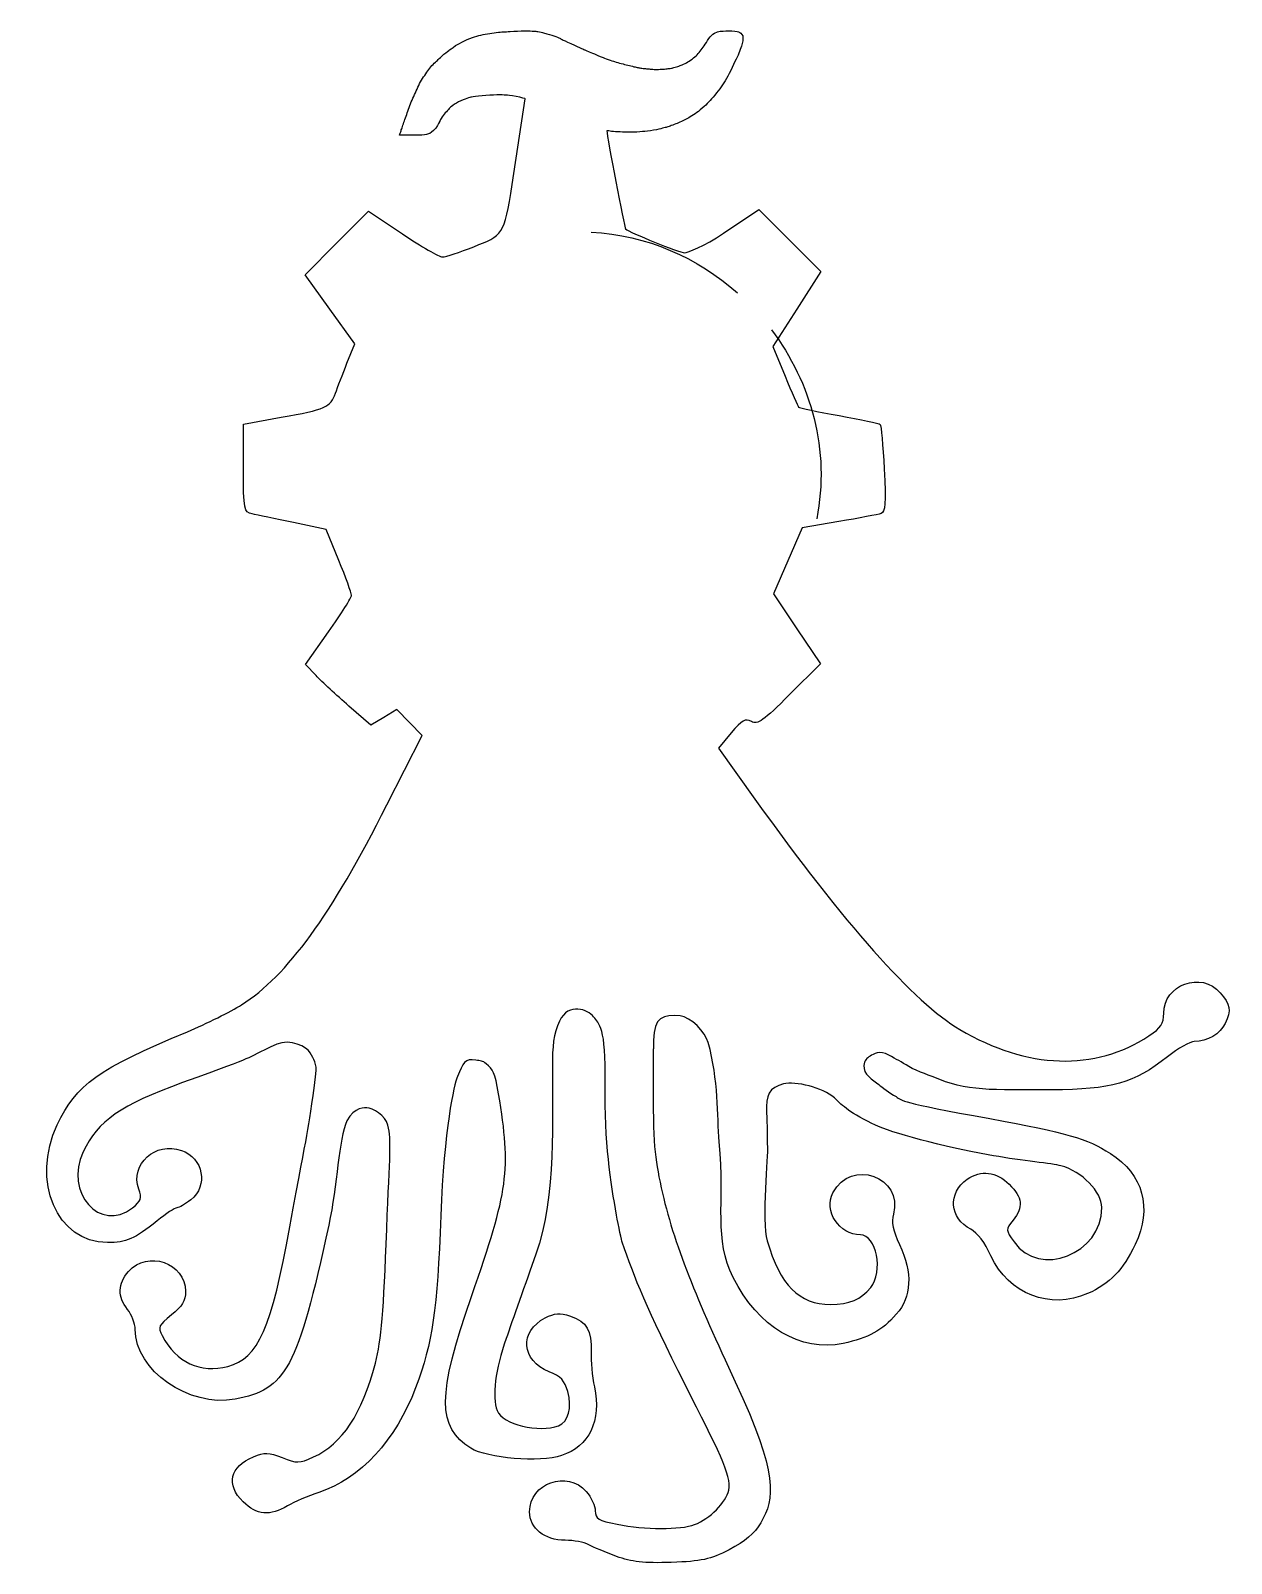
# Model space of a CAD drawing. Extents: x 2.9 to 78.8, y 0.4 to 97.3.
import ezdxf

# ---------------------------------------------------------------- set-up
doc = ezdxf.new("R2010")
doc.units = 0
doc.layers.add('Layer_1', color=7, linetype='CONTINUOUS')

msp = doc.modelspace()

# ---------------------------------------------------------------- linework, layer by layer
at = {"layer": 'Layer_1', "color": 7}
for p, q in [((33.305933, 87.592014), (34.140964, 93.00224)), ((22.220378, 83.894155), (24.220722, 85.904943)), ((24.220722, 85.904943), (26.373862, 84.457174)), ((46.672796, 84.503809), (48.894732, 85.997834)), ((48.894732, 85.997834), (50.85601, 84.036556)), ((20.220035, 81.883367), (22.220378, 83.894155)), ((50.85601, 84.036556), (52.817288, 82.075278)), ((21.787961, 79.696822), (20.220035, 81.883367)), ((52.817288, 82.075278), (51.299807, 79.709158)), ((23.355887, 77.510277), (21.787961, 79.696822)), ((51.299807, 79.709158), (49.782329, 77.343038)), ((22.868383, 76.288249), (23.355887, 77.510277)), ((49.782329, 77.343038), (50.556919, 75.4716)), ((16.325467, 72.442241), (18.708422, 72.867075)), ((16.325467, 69.665092), (16.325467, 72.442241)), ((21.552897, 65.778805), (19.489095, 66.20623)), ((53.963934, 66.273007), (51.642081, 65.872014)), ((22.349436, 63.823558), (21.552897, 65.778805)), ((51.642081, 65.872014), (50.732634, 63.78935)), ((50.732634, 63.78935), (49.823189, 61.706688)), ((49.823189, 61.706688), (51.310142, 59.495276)), ((20.248211, 57.238563), (21.708035, 59.309029)), ((51.310142, 59.495276), (52.797086, 57.283865)), ((20.9142, 56.536507), (20.248211, 57.238563)), ((52.797086, 57.283865), (50.847247, 55.334023)), ((24.38513, 53.392909), (22.98266, 54.613681)), ((26.017563, 54.401809), (25.201346, 53.897359)), ((26.813771, 53.580333), (26.017563, 54.401809)), ((25.201346, 53.897359), (24.38513, 53.392909)), ((27.609979, 52.758852), (26.813771, 53.580333)), ((25.389206, 48.358119), (27.609979, 52.758852)), ((47.157217, 52.920122), (46.348915, 51.957344)), ((46.348915, 51.957344), (48.657377, 48.725422)), ((39.902048, 0.847577), (39.902043, 0.84721))]:
    msp.add_line(p, q, dxfattribs=at)
for points in [[(29.349988, 96.103582), (29.581577, 96.241423), (30.044009, 96.68498), (31.202715, 97.001611)], [(31.202715, 97.001611), (31.562472, 97.099917), (31.934441, 97.14623), (32.306562, 97.194329)], [(32.306562, 97.194329), (32.678686, 97.242428), (32.852278, 97.237396), (33.174192, 97.261351)], [(33.174192, 97.261351), (33.506224, 97.286046), (33.840214, 97.297272), (34.043058, 97.300312)], [(34.043058, 97.300312), (34.228645, 97.30257), (34.430149, 97.298336), (34.574926, 97.286652)], [(34.574926, 97.286652), (34.69673, 97.273839), (34.772563, 97.277254), (34.859273, 97.263905)], [(34.859273, 97.263905), (34.945357, 97.250641), (35.119643, 97.228165), (35.222124, 97.203464)], [(35.222124, 97.203464), (35.324604, 97.17877), (35.397798, 97.135217), (35.506273, 97.109321)], [(35.506273, 97.109321), (35.940176, 97.005731), (36.294763, 96.849383), (36.345532, 96.824003)], [(45.449905, 96.358562), (45.625154, 96.616202), (45.843771, 97.032855), (46.093705, 97.160191)], [(46.093705, 97.160191), (46.343641, 97.287527), (46.585209, 97.28328), (46.811063, 97.299603)], [(46.811063, 97.299603), (47.001235, 97.313348), (47.389105, 97.295568), (47.522342, 97.266454)], [(47.522342, 97.266454), (47.660179, 97.236338), (47.739839, 97.180274), (47.836153, 97.080416)], [(47.836153, 97.080416), (47.923625, 96.989723), (47.916603, 96.706307), (47.853058, 96.506432)], [(28.634196, 95.484675), (28.742778, 95.606471), (29.256592, 96.047993), (29.349988, 96.103582)], [(36.345532, 96.824003), (36.396303, 96.798631), (36.384797, 96.782829), (37.021973, 96.492939)], [(37.021973, 96.492939), (37.659149, 96.203052), (37.854269, 96.117688), (37.905481, 96.093527)], [(37.905481, 96.093527), (37.918294, 96.087487), (38.432249, 95.869061), (38.504653, 95.848739)], [(44.937957, 95.726175), (45.128584, 95.8923), (45.282033, 96.111764), (45.449905, 96.358562)], [(47.853058, 96.506432), (47.790789, 96.310564), (47.694771, 95.953545), (47.531734, 95.646936)], [(28.097678, 94.94298), (28.261894, 95.160207), (28.525611, 95.362879), (28.634196, 95.484675)], [(38.504653, 95.848739), (38.57706, 95.828419), (38.882636, 95.659624), (38.997622, 95.629124)], [(38.997622, 95.629124), (39.112605, 95.598625), (39.634166, 95.396748), (39.774704, 95.360164)], [(39.774704, 95.360164), (39.915245, 95.323577), (40.059895, 95.271746), (40.208968, 95.23317)], [(40.208968, 95.23317), (40.35804, 95.194593), (40.485071, 95.164866), (40.625649, 95.128392)], [(40.625649, 95.128392), (40.766227, 95.09192), (40.880665, 95.066342), (40.995727, 95.036068)], [(40.995727, 95.036068), (41.110792, 95.005794), (41.200019, 94.99728), (41.272542, 94.977298)], [(41.272542, 94.977298), (41.345064, 94.957317), (41.41411, 94.957853), (41.50314, 94.941219)], [(43.378126, 94.941634), (43.442712, 94.951258), (43.467209, 94.961305), (43.614967, 95.004967)], [(43.614967, 95.004967), (43.741168, 95.04226), (43.8048, 95.047947), (43.92945, 95.102258)], [(43.92945, 95.102258), (44.044246, 95.152276), (44.04741, 95.140589), (44.249927, 95.241272)], [(44.249927, 95.241272), (44.452444, 95.341955), (44.726595, 95.541977), (44.937957, 95.726175)], [(47.531734, 95.646936), (47.364639, 95.332698), (47.08424, 94.657504), (46.855276, 94.289393)], [(27.140709, 93.272219), (27.295199, 93.581684), (27.401732, 93.902164), (27.581251, 94.181945)], [(27.581251, 94.181945), (27.760771, 94.461729), (27.93346, 94.725757), (28.097678, 94.94298)], [(41.50314, 94.941219), (41.633357, 94.919714), (41.715727, 94.919629), (41.809024, 94.903475)], [(41.809024, 94.903475), (41.901559, 94.894387), (42.014323, 94.883014), (42.12798, 94.876466)], [(42.12798, 94.876466), (42.2418, 94.86989), (42.335896, 94.860859), (42.456461, 94.863851)], [(42.456461, 94.863851), (42.577027, 94.866842), (42.743905, 94.878667), (42.857778, 94.881179)], [(42.857778, 94.881179), (42.971649, 94.883719), (43.086678, 94.895798), (43.179173, 94.91105)], [(43.179173, 94.91105), (43.279531, 94.927616), (43.318594, 94.932781), (43.378126, 94.941634)], [(46.855276, 94.289393), (46.619645, 93.91056), (46.448907, 93.617921), (46.119003, 93.233543)], [(26.930544, 92.804599), (27.000516, 92.959635), (27.063464, 93.117485), (27.140709, 93.272219)], [(30.721122, 93.111033), (30.780011, 93.118964), (30.440447, 93.050999), (30.063189, 92.883935)], [(32.133786, 93.24177), (31.536928, 93.215044), (30.66566, 93.103552), (30.721122, 93.111033)], [(32.99727, 93.229183), (33.05278, 93.219362), (32.730643, 93.268491), (32.133786, 93.24177)], [(33.56244, 93.155069), (33.246052, 93.214767), (32.94176, 93.238996), (32.99727, 93.229183)], [(34.140964, 93.00224), (34.197965, 92.997075), (33.87883, 93.095373), (33.56244, 93.155069)], [(46.119003, 93.233543), (45.808894, 92.872231), (45.658868, 92.697239), (45.325524, 92.407307)], [(26.608208, 91.900983), (26.660598, 92.039763), (26.70074, 92.194776), (26.762426, 92.344495)], [(26.762426, 92.344495), (26.824113, 92.494217), (26.860573, 92.649561), (26.930544, 92.804599)], [(29.079817, 92.113364), (28.887364, 91.904028), (28.73066, 91.593155), (28.706341, 91.54271)], [(29.375532, 92.439562), (29.45826, 92.518841), (29.27227, 92.322699), (29.079817, 92.113364)], [(30.063189, 92.883935), (29.685928, 92.716873), (29.335185, 92.4009), (29.375532, 92.439562)], [(45.325524, 92.407307), (44.989067, 92.114668), (44.730766, 91.964322), (44.468096, 91.810949)], [(26.26709, 90.922869), (26.285522, 90.995092), (26.318167, 91.067033), (26.34893, 91.167067)], [(26.34893, 91.167067), (26.379693, 91.267098), (26.427282, 91.396776), (26.469364, 91.518995)], [(26.469364, 91.518995), (26.511447, 91.641212), (26.555818, 91.762203), (26.608208, 91.900983)], [(28.706341, 91.54271), (28.664987, 91.456937), (28.540608, 91.190311), (28.341213, 91.00418)], [(42.986331, 91.187113), (42.888769, 91.166172), (42.754426, 91.12168), (42.583439, 91.084509)], [(43.225971, 91.255383), (43.091735, 91.198484), (43.065553, 91.204117), (42.986331, 91.187113)], [(43.903849, 91.522393), (43.719507, 91.433028), (43.376881, 91.319348), (43.225971, 91.255383)], [(44.468096, 91.810949), (44.161134, 91.631712), (44.060705, 91.598435), (43.903849, 91.522393)], [(26.195468, 90.698857), (26.186203, 90.698595), (26.19434, 90.723016), (26.208168, 90.759617)], [(26.289712, 90.704502), (26.255832, 90.701962), (26.226914, 90.700748), (26.195468, 90.698857)], [(26.208168, 90.759617), (26.221052, 90.793732), (26.248658, 90.850645), (26.26709, 90.922869)], [(26.38686, 90.7093), (26.353433, 90.708453), (26.321138, 90.706054), (26.289712, 90.704502)], [(26.445875, 90.710711), (26.425036, 90.710468), (26.405366, 90.710146), (26.38686, 90.7093)], [(26.511918, 90.710733), (26.488728, 90.710985), (26.466716, 90.710954), (26.445875, 90.710711)], [(26.585036, 90.70904), (26.559478, 90.709887), (26.535109, 90.710451), (26.511918, 90.710733)], [(26.659073, 90.707065), (26.63531, 90.707629), (26.610593, 90.708193), (26.585036, 90.70904)], [(26.727388, 90.706218), (26.705645, 90.706317), (26.682837, 90.7065), (26.659073, 90.707065)], [(26.789294, 90.706334), (26.769801, 90.706173), (26.749129, 90.706119), (26.727388, 90.706218)], [(26.84411, 90.70718), (26.827094, 90.706898), (26.808786, 90.706616), (26.789294, 90.706334)], [(26.929731, 90.709438), (26.900397, 90.708309), (26.871062, 90.708027), (26.84411, 90.70718)], [(26.978781, 90.711131), (26.962056, 90.710849), (26.944963, 90.710002), (26.929731, 90.709438)], [(27.396216, 90.7056), (27.1122, 90.716804), (27.037323, 90.71226), (26.978781, 90.711131)], [(27.965651, 90.761516), (27.88928, 90.735806), (27.680232, 90.694412), (27.396216, 90.7056)], [(28.341213, 91.00418), (28.141817, 90.818048), (28.01893, 90.779463), (27.965651, 90.761516)], [(39.414653, 90.973118), (39.316829, 90.991096), (39.281907, 90.98785), (39.295982, 90.985536)], [(39.295982, 90.985536), (39.300102, 90.64429), (40.396626, 84.859925), (40.481766, 84.774782)], [(39.849137, 90.915912), (39.669108, 90.928245), (39.504524, 90.956588), (39.414653, 90.973118)], [(40.462807, 90.900446), (40.233789, 90.90547), (40.019949, 90.904228), (39.849137, 90.915912)], [(41.199119, 90.902986), (40.954144, 90.89006), (40.689998, 90.895338), (40.462807, 90.900446)], [(41.866569, 90.96157), (41.638852, 90.935746), (41.444091, 90.9159), (41.199119, 90.902986)], [(42.583439, 91.084509), (42.406906, 91.046129), (42.08605, 90.986448), (41.866569, 90.96157)], [(30.883823, 83.653933), (32.707591, 84.384036), (32.80182, 84.325823), (33.305933, 87.592014)], [(26.373862, 84.457174), (27.558088, 83.660904), (28.695035, 83.009408), (28.900414, 83.009408)], [(38.299695, 84.581363), (41.820298, 84.397431), (45.041778, 82.950748), (47.543579, 80.735293)], [(40.481766, 84.774782), (40.698112, 84.558436), (43.884082, 83.274367), (44.204523, 83.274367)], [(44.204523, 83.274367), (44.381589, 83.274367), (45.450735, 83.682093), (46.672796, 84.503809)], [(28.900414, 83.009408), (29.105789, 83.009408), (29.998326, 83.299445), (30.883823, 83.653933)], [(49.704636, 78.396458), (52.216104, 75.061579), (53.420162, 70.758325), (52.558326, 66.455774)], [(22.13813, 74.388947), (22.271641, 74.761447), (22.600254, 75.616134), (22.868383, 76.288249)], [(50.556919, 75.4716), (50.982945, 74.44231), (51.368379, 73.559852), (51.413438, 73.510582)], [(18.708422, 72.867075), (21.526745, 73.36953), (21.819278, 73.499335), (22.13813, 74.388947)], [(51.413438, 73.510582), (51.458501, 73.461314), (52.612547, 73.220341), (53.977989, 72.97509)], [(53.977989, 72.97509), (55.343436, 72.729839), (56.510817, 72.47898), (56.572173, 72.417622)], [(56.572173, 72.417622), (56.633528, 72.356267), (56.748003, 71.087791), (56.826551, 69.59879)], [(16.875379, 66.7608), (16.344823, 66.883468), (16.325467, 66.985694), (16.325467, 69.665092)], [(56.826551, 69.59879), (56.942406, 67.402652), (56.904842, 66.870979), (56.627581, 66.782757)], [(19.489095, 66.20623), (18.354004, 66.441316), (17.177831, 66.690871), (16.875379, 66.7608)], [(56.627581, 66.782757), (56.439596, 66.722942), (55.240956, 66.493555), (53.963934, 66.273007)], [(23.156917, 61.623906), (23.150905, 61.758332), (22.787533, 62.748173), (22.349436, 63.823558)], [(21.708035, 59.309029), (22.510939, 60.447791), (23.162935, 61.489484), (23.156917, 61.623906)], [(22.98266, 54.613681), (22.211301, 55.285105), (21.280495, 56.150376), (20.9142, 56.536507)], [(50.847247, 55.334023), (49.185088, 53.671864), (48.828655, 53.420971), (48.431461, 53.633541)], [(48.431461, 53.633541), (48.042308, 53.841812), (47.832315, 53.724241), (47.157217, 52.920122)], [(48.657377, 48.725422), (54.288998, 40.840989), (58.712729, 35.866099), (61.610333, 34.158658)], [(16.203263, 35.722225), (19.106605, 37.57434), (21.855469, 41.35559), (25.389206, 48.358119)], [(74.494015, 35.189328), (74.494015, 37.003554), (76.880031, 37.868669), (78.06957, 36.485747)], [(38.459351, 34.95514), (38.10471, 35.411516), (36.88043, 35.914549), (36.300746, 34.695648)], [(78.06957, 36.485747), (78.71819, 35.73168), (78.770971, 35.397153), (78.377556, 34.533697)], [(12.781583, 34.023028), (13.991392, 34.528829), (15.531149, 35.293465), (16.203263, 35.722225)], [(39.185593, 30.706583), (39.23893, 34.379096), (38.813991, 34.498767), (38.459351, 34.95514)], [(43.9219, 35.021025), (42.864165, 35.12372), (42.264519, 34.960618), (42.248241, 33.478621)], [(45.703944, 33.341148), (45.520904, 34.00674), (44.60091, 34.9551), (43.9219, 35.021025)], [(73.561445, 33.762836), (74.329948, 34.271406), (74.494015, 34.522369), (74.494015, 35.189328)], [(4.557341, 28.140323), (5.774242, 30.703603), (7.085731, 31.641693), (12.781583, 34.023028)], [(36.300746, 34.695648), (35.898551, 33.849955), (35.859057, 33.120726), (35.852264, 31.806409)], [(42.248241, 33.478621), (42.232605, 32.056114), (42.208171, 34.170805), (42.213194, 31.244756)], [(61.610333, 34.158658), (65.870272, 31.648444), (70.152088, 31.506627), (73.561445, 33.762836)], [(78.377556, 34.533697), (78.088484, 33.899256), (77.226693, 33.395422), (76.43057, 33.395422)], [(18.435983, 33.227426), (15.941315, 32.091273), (17.696505, 32.690222), (12.477698, 30.801091)], [(20.548324, 32.684848), (20.363306, 33.072145), (19.250442, 33.598359), (18.435983, 33.227426)], [(46.405092, 27.057958), (46.256747, 28.747383), (46.365691, 30.934831), (45.703944, 33.341148)], [(76.43057, 33.395422), (76.164096, 33.395422), (75.399621, 32.963481), (74.731742, 32.43555)], [(20.906355, 31.355282), (20.990605, 32.018905), (20.746544, 32.269914), (20.548324, 32.684848)], [(31.016846, 32.225676), (30.313554, 32.351482), (30.213444, 32.01899), (29.854237, 31.195395)], [(31.667283, 31.992436), (31.441588, 32.203391), (31.314283, 32.172468), (31.016846, 32.225676)], [(32.452762, 30.095569), (32.225626, 31.482694), (32.076867, 31.609607), (31.667283, 31.992436)], [(55.941524, 32.480892), (55.728805, 32.360177), (55.57774, 32.187381), (55.543597, 31.883927)], [(57.114883, 32.547025), (56.549234, 32.872656), (56.138956, 32.592931), (55.941524, 32.480892)], [(58.383887, 31.821598), (57.881763, 32.117505), (57.602416, 32.266364), (57.114883, 32.547025)], [(74.731742, 32.43555), (72.604799, 30.754302), (71.21175, 30.357395), (67.406249, 30.348381)], [(19.256172, 21.690695), (20.473619, 28.478769), (20.362304, 27.069857), (20.906355, 31.355282)], [(29.854237, 31.195395), (29.637014, 30.697341), (28.994845, 27.879055), (28.794589, 22.39679)], [(35.852264, 31.806409), (35.8366, 28.77261), (36.105417, 23.617503), (34.809944, 19.952731)], [(42.213194, 31.244756), (42.220899, 26.780867), (42.305024, 26.140535), (42.735918, 24.14466)], [(55.543597, 31.883927), (55.483351, 31.348478), (56.109633, 30.960019), (56.481193, 30.674862)], [(59.964743, 31.150189), (59.964743, 31.150189), (58.908939, 31.512178), (58.383887, 31.821598)], [(67.406249, 30.348381), (63.670445, 30.339548), (61.961062, 30.236096), (59.964743, 31.150189)], [(12.477698, 30.801091), (8.541203, 29.37614), (7.13191, 28.395423), (6.200653, 26.432946)], [(30.740234, 17.289725), (33.08225, 24.034269), (33.252461, 25.211765), (32.452762, 30.095569)], [(39.903784, 22.431684), (39.546759, 24.455102), (39.132256, 27.034071), (39.185593, 30.706583)], [(50.468657, 30.718217), (49.558169, 30.501368), (49.320837, 30.010124), (49.393602, 28.895891)], [(53.676223, 29.836958), (52.936662, 30.512383), (51.212448, 30.895365), (50.468657, 30.718217)], [(56.481193, 30.674862), (56.686848, 30.517032), (57.151501, 30.171259), (57.574138, 29.916607)], [(24.117275, 29.2041), (24.117275, 29.2041), (23.282426, 29.29438), (22.864091, 28.383499)], [(25.452663, 28.121137), (25.320974, 28.70825), (24.474336, 29.215146), (24.117275, 29.2041)], [(56.040319, 28.220383), (54.510615, 28.965354), (54.078787, 29.469304), (53.676223, 29.836958)], [(57.574138, 29.916607), (58.022267, 29.646593), (57.66825, 29.590536), (63.495767, 28.526151)], [(7.721867, 20.68595), (4.529557, 20.68595), (2.87204, 24.59041), (4.557341, 28.140323)], [(22.864091, 28.383499), (22.333759, 27.228753), (22.271135, 24.339817), (21.715217, 21.785776)], [(25.381063, 21.541372), (25.573678, 26.454982), (25.694433, 27.04324), (25.452663, 28.121137)], [(49.393602, 28.895891), (49.440711, 28.174539), (49.399529, 27.199055), (49.448122, 26.73259)], [(63.740171, 26.182762), (59.395425, 26.971378), (56.998198, 27.753895), (56.040319, 28.220383)], [(63.495767, 28.526151), (68.388603, 27.632483), (69.631286, 27.274439), (71.122043, 26.328826)], [(6.200653, 26.432946), (4.977421, 23.855176), (7.249508, 21.26923), (9.312112, 22.891675)], [(9.702102, 24.072597), (9.155392, 25.640889), (10.75583, 27.093447), (12.399266, 26.520539)], [(12.399266, 26.520539), (13.787351, 26.036649), (14.120889, 24.279325), (12.993029, 23.392151)], [(47.279839, 18.47926), (46.046077, 20.945409), (46.760311, 23.012466), (46.405092, 27.057958)], [(49.448122, 26.73259), (49.489165, 26.338489), (49.067672, 22.060215), (49.433333, 20.793491)], [(68.002508, 25.544251), (67.472935, 25.686155), (65.53754, 25.856521), (63.740171, 26.182762)], [(71.122043, 26.328826), (73.20556, 25.007224), (73.783881, 22.883443), (72.69182, 20.564123)], [(53.586645, 23.842911), (54.718935, 26.032518), (58.051254, 24.846747), (57.412388, 22.481564)], [(62.068287, 24.694355), (62.937461, 25.303148), (63.924149, 25.183655), (64.736593, 24.371211)], [(70.583532, 22.898279), (70.583532, 23.895551), (69.319561, 25.191326), (68.002508, 25.544251)], [(62.301608, 21.527334), (60.952558, 22.224956), (60.834304, 23.830044), (62.068287, 24.694355)], [(64.736593, 24.371211), (65.571246, 23.536558), (65.634006, 22.940133), (64.975305, 22.102728)], [(9.312112, 22.891675), (9.858163, 23.321198), (9.90967, 23.477165), (9.702102, 24.072597)], [(12.993029, 23.392151), (12.638843, 23.11355), (12.244918, 22.885602), (12.117641, 22.885602)], [(42.735918, 24.14466), (43.493018, 20.637783), (45.054602, 16.93796), (47.409238, 11.887715)], [(55.323336, 21.175137), (53.978435, 21.175137), (52.991261, 22.691563), (53.586645, 23.842911)], [(12.117641, 22.885602), (11.990363, 22.885602), (11.427786, 22.515202), (10.86747, 22.062489)], [(28.794589, 22.39679), (28.573662, 16.348669), (28.293004, 14.425514), (27.206229, 11.512924)], [(40.258128, 20.721206), (40.258128, 20.721206), (40.02015, 21.77219), (39.903784, 22.431684)], [(57.412388, 22.481564), (57.274607, 21.971487), (57.375651, 21.460464), (57.791514, 20.564123)], [(65.036406, 20.726043), (66.639039, 18.421473), (70.583532, 19.966123), (70.583532, 22.898279)], [(10.86747, 22.062489), (9.438357, 20.907825), (8.931336, 20.68595), (7.721867, 20.68595)], [(15.341234, 12.863188), (17.267699, 13.38194), (18.104318, 15.268365), (19.256172, 21.690695)], [(21.715217, 21.785776), (19.74529, 12.735369), (19.016726, 11.380336), (15.800535, 10.785242)], [(24.664483, 13.068053), (25.053282, 14.561658), (25.174965, 16.283826), (25.381063, 21.541372)], [(63.576584, 19.852633), (63.197421, 20.680834), (62.716181, 21.312947), (62.301608, 21.527334)], [(64.975305, 22.102728), (64.502112, 21.501158), (64.502434, 21.493893), (65.036406, 20.726043)], [(44.235424, 11.717732), (41.812828, 16.51544), (41.039121, 18.475524), (40.258128, 20.721206)], [(49.433333, 20.793491), (50.23794, 18.006095), (51.459477, 16.778454), (53.430108, 16.776746)], [(55.974866, 17.843163), (56.790573, 18.850168), (56.33595, 21.175137), (55.323336, 21.175137)], [(57.791514, 20.564123), (58.633123, 18.750135), (58.566598, 17.268843), (57.593761, 16.160839)], [(72.69182, 20.564123), (71.939158, 18.96562), (71.083418, 18.083387), (69.685989, 17.465239)], [(9.061267, 18.861931), (10.247189, 20.240646), (12.659382, 19.402677), (12.659382, 17.61198)], [(34.809944, 19.952731), (34.168453, 18.13802), (33.32145, 15.737316), (32.927719, 14.61782)], [(69.685989, 17.465239), (67.308888, 16.413735), (64.680792, 17.440714), (63.576584, 19.852633)], [(8.993296, 16.46436), (8.352677, 17.278777), (8.374939, 18.06403), (9.061267, 18.861931)], [(54.226333, 14.312794), (51.545236, 13.737794), (48.840209, 15.360262), (47.279839, 18.47926)], [(12.659382, 17.61198), (12.659382, 16.998294), (12.462, 16.664524), (11.771482, 16.110572)], [(53.430108, 16.776746), (54.623739, 16.7759), (55.360192, 17.084335), (55.974866, 17.843163)], [(30.691449, 7.69028), (28.558117, 9.008738), (28.568416, 11.035319), (30.740234, 17.289725)], [(9.482109, 15.201523), (9.482109, 15.554301), (9.262143, 16.122581), (8.993296, 16.46436)], [(11.771482, 16.110572), (10.953192, 15.454118), (10.907683, 15.35166), (11.191009, 14.803734)], [(35.642358, 12.523336), (33.881054, 13.228073), (33.746155, 15.070431), (35.393483, 15.922296)], [(35.393483, 15.922296), (36.013475, 16.242909), (36.306331, 16.26383), (36.994595, 16.036684)], [(36.994595, 16.036684), (38.027139, 15.695912), (38.354042, 15.130335), (38.299232, 13.779507)], [(57.593761, 16.160839), (56.668365, 15.106874), (55.859742, 14.663088), (54.226333, 14.312794)], [(15.800535, 10.785242), (12.877877, 10.244476), (9.482109, 12.617965), (9.482109, 15.201523)], [(11.191009, 14.803734), (12.062038, 13.119248), (13.607888, 12.396449), (15.341234, 12.863188)], [(32.927719, 14.61782), (32.247513, 12.683836), (32.030608, 10.933183), (32.363658, 10.065265)], [(38.299232, 13.779507), (38.27609, 13.209305), (38.368718, 12.213992), (38.505059, 11.567731)], [(20.749243, 7.132468), (22.567578, 7.952408), (23.8317, 9.868866), (24.664483, 13.068053)], [(36.828061, 11.262931), (36.634132, 11.96527), (36.390907, 12.223813), (35.642358, 12.523336)], [(46.998444, 5.044165), (47.204091, 5.980465), (46.307338, 7.614504), (44.235424, 11.717732)], [(47.409238, 11.887715), (50.149142, 6.011143), (49.916241, 4.506418), (49.022082, 2.972428)], [(27.206229, 11.512924), (25.973537, 8.209259), (23.691569, 5.738685), (21.09138, 4.892611)], [(36.243268, 9.109999), (36.857392, 9.345683), (37.10537, 10.258587), (36.828061, 11.262931)], [(38.505059, 11.567731), (38.957829, 9.421601), (38.181887, 7.802351), (36.422426, 7.221678)], [(32.363658, 10.065265), (32.695405, 9.200734), (35.000585, 8.633156), (36.243268, 9.109999)], [(16.306668, 4.291958), (15.206685, 5.391947), (15.461332, 6.520836), (16.949725, 7.142713)], [(16.949725, 7.142713), (17.68006, 7.44788), (17.897979, 7.441642), (18.77553, 7.090502)], [(18.77553, 7.090502), (19.70928, 6.716896), (19.833538, 6.719549), (20.749243, 7.132468)], [(36.422426, 7.221678), (35.060055, 6.77207), (31.737594, 7.043709), (30.691449, 7.69028)], [(34.411483, 3.674879), (34.411483, 5.475344), (36.803417, 6.333074), (37.987038, 4.957043)], [(21.09138, 4.892611), (20.419264, 4.673917), (19.526422, 4.288571), (19.107285, 4.036264)], [(37.987038, 4.957043), (38.305678, 4.586598), (38.566381, 4.029858), (38.566381, 3.719865)], [(44.843914, 2.859736), (45.80673, 3.223521), (46.825408, 4.256341), (46.998444, 5.044165)], [(19.107285, 4.036264), (18.009126, 3.375244), (17.144452, 3.454181), (16.306668, 4.291958)], [(36.660161, 1.866709), (35.348175, 1.866709), (34.411483, 2.619904), (34.411483, 3.674879)], [(38.566381, 3.719865), (38.566381, 3.230294), (38.748431, 3.119663), (39.951375, 2.878081)], [(49.022082, 2.972428), (48.617254, 2.277907), (48.048703, 1.792287), (47.031035, 1.271841)], [(39.951375, 2.878081), (41.691072, 2.52869), (43.945169, 2.520308), (44.843914, 2.859736)], [(38.146169, 1.585588), (37.857266, 1.740217), (37.188563, 1.866709), (36.660161, 1.866709)], [(39.902043, 0.84721), (39.225212, 1.098698), (38.435071, 1.430986), (38.146169, 1.585588)], [(47.031035, 1.271841), (45.813537, 0.649174), (45.281661, 0.53225), (43.369631, 0.466831)], [(43.369631, 0.466831), (41.642625, 0.407733), (40.852098, 0.494488), (39.902048, 0.847577)]]:
    msp.add_open_spline(points, degree=3, dxfattribs=at)

doc.saveas('drawing.dxf')
